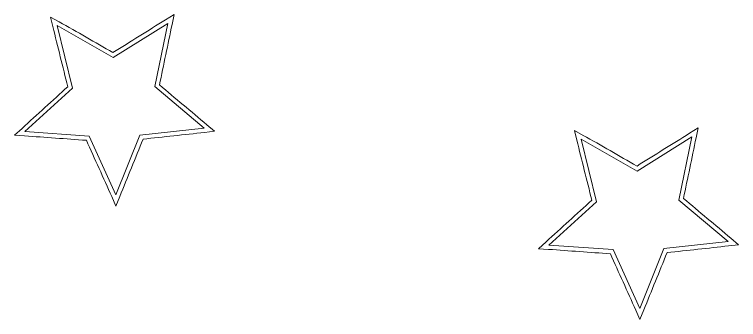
# Model space of a CAD drawing. Header units: centimetres. Extents: x -6.8 to 6.8, y -12 to 12.
# Drawn here: x 2.405 to 4.659, y -0.848 to 0.102 of the extents above; entities that cross this region are included whole.
import ezdxf

# ---------------------------------------------------------------- set-up
doc = ezdxf.new("R2010")
doc.units = ezdxf.units.CM
doc.header["$MEASUREMENT"] = 0
doc.layers.add('layer 1', color=7, linetype='Continuous')

msp = doc.modelspace()

# ---------------------------------------------------------------- linework, layer by layer
at = {"layer": 'layer 1', "color": 250, "lineweight": 9}
for points in [[(2.62845, -0.28965), (2.56441, -0.28526), (2.5004, -0.28045), (2.43636, -0.27601), (2.43636, -0.27601), (2.43636, -0.27601), (2.40474, -0.27386), (2.40474, -0.27386), (2.40474, -0.27386), (2.40474, -0.27386), (2.42819, -0.25253), (2.42819, -0.25253), (2.42819, -0.25253), (2.47572, -0.20934), (2.52319, -0.1661), (2.57071, -0.1229), (2.57071, -0.1229), (2.55532, -0.06054), (2.53932, 0.00173), (2.52425, 0.06414), (2.52425, 0.06414), (2.52425, 0.06414), (2.51701, 0.09415), (2.51701, 0.09415), (2.51701, 0.09415), (2.51701, 0.09415), (2.54396, 0.07911), (2.54396, 0.07911), (2.54396, 0.07911), (2.60001, 0.04785), (2.65555, 0.01527), (2.71138, -0.01645), (2.71138, -0.01645), (2.76591, 0.01748), (2.8203, 0.05169), (2.87489, 0.08553), (2.87489, 0.08553), (2.87489, 0.08553), (2.90161, 0.10209), (2.90161, 0.10209), (2.90161, 0.10209), (2.90161, 0.10209), (2.89523, 0.0713), (2.89523, 0.0713), (2.89523, 0.0713), (2.88222, 0.00842), (2.86915, -0.05446), (2.85614, -0.11733), (2.85614, -0.11733), (2.90526, -0.15872), (2.95454, -0.19989), (3.0036, -0.24132), (3.0036, -0.24132), (3.0036, -0.24132), (3.02738, -0.26139), (3.02738, -0.26139), (3.02738, -0.26139), (3.02738, -0.26139), (2.99648, -0.26505), (2.99648, -0.26505), (2.99648, -0.26505), (2.93275, -0.27262), (2.86876, -0.27901), (2.80494, -0.28617), (2.80494, -0.28617), (2.78104, -0.34577), (2.75658, -0.40513), (2.73257, -0.46467), (2.73257, -0.46467), (2.73257, -0.46467), (2.72058, -0.49466), (2.72058, -0.49466), (2.72058, -0.49466), (2.72058, -0.49466), (2.70769, -0.46513), (2.70769, -0.46513), (2.70769, -0.46513), (2.68152, -0.40655), (2.65459, -0.34824), (2.62845, -0.28965)], [(4.20196, -0.47635), (4.18657, -0.41399), (4.17056, -0.35173), (4.1555, -0.28932), (4.1555, -0.28932), (4.1555, -0.28932), (4.14826, -0.25932), (4.14826, -0.25932), (4.14826, -0.25932), (4.14826, -0.25932), (4.17521, -0.27435), (4.17521, -0.27435), (4.17521, -0.27435), (4.23126, -0.30559), (4.28678, -0.33816), (4.34261, -0.36988), (4.34261, -0.36988), (4.39716, -0.33595), (4.45155, -0.30177), (4.50614, -0.26792), (4.50614, -0.26792), (4.50614, -0.26792), (4.53286, -0.25136), (4.53286, -0.25136), (4.53286, -0.25136), (4.53286, -0.25136), (4.52648, -0.28214), (4.52648, -0.28214), (4.52648, -0.28214), (4.51347, -0.34503), (4.50041, -0.40791), (4.48739, -0.47079), (4.48739, -0.47079), (4.53651, -0.51216), (4.58579, -0.55333), (4.63485, -0.59476), (4.63485, -0.59476), (4.63485, -0.59476), (4.65863, -0.61484), (4.65863, -0.61484), (4.65863, -0.61484), (4.65863, -0.61484), (4.62773, -0.6185), (4.62773, -0.6185), (4.62773, -0.6185), (4.564, -0.62606), (4.50001, -0.63247), (4.43619, -0.63961), (4.43619, -0.63961), (4.41229, -0.6992), (4.38781, -0.75859), (4.36382, -0.81813), (4.36382, -0.81813), (4.36382, -0.81813), (4.35193, -0.84784), (4.35193, -0.84784), (4.35193, -0.84784), (4.35193, -0.84784), (4.33895, -0.81863), (4.33895, -0.81863), (4.33895, -0.81863), (4.31269, -0.76006), (4.28582, -0.7017), (4.2597, -0.64309), (4.2597, -0.64309), (4.19566, -0.63871), (4.13165, -0.6339), (4.06761, -0.62946), (4.06761, -0.62946), (4.06761, -0.62946), (4.03599, -0.62732), (4.03599, -0.62732), (4.03599, -0.62732), (4.03599, -0.62732), (4.05944, -0.60598), (4.05944, -0.60598), (4.05944, -0.60598), (4.10696, -0.56278), (4.15443, -0.51955), (4.20196, -0.47635)]]:
    msp.add_open_spline(points, degree=3, knots=[0, 0, 0, 0, 0.047619, 0.047619, 0.047619, 0.047619, 0.0952381, 0.0952381, 0.0952381, 0.0952381, 0.1428571, 0.1428571, 0.1428571, 0.1428571, 0.1904762, 0.1904762, 0.1904762, 0.1904762, 0.2380952, 0.2380952, 0.2380952, 0.2380952, 0.2857143, 0.2857143, 0.2857143, 0.2857143, 0.3333333, 0.3333333, 0.3333333, 0.3333333, 0.3809524, 0.3809524, 0.3809524, 0.3809524, 0.4285714, 0.4285714, 0.4285714, 0.4285714, 0.4761905, 0.4761905, 0.4761905, 0.4761905, 0.5238095, 0.5238095, 0.5238095, 0.5238095, 0.5714286, 0.5714286, 0.5714286, 0.5714286, 0.6190476, 0.6190476, 0.6190476, 0.6190476, 0.6666667, 0.6666667, 0.6666667, 0.6666667, 0.7142857, 0.7142857, 0.7142857, 0.7142857, 0.7619048, 0.7619048, 0.7619048, 0.7619048, 0.8095238, 0.8095238, 0.8095238, 0.8095238, 0.8571429, 0.8571429, 0.8571429, 0.8571429, 0.9047619, 0.9047619, 0.9047619, 0.9047619, 1, 1, 1, 1], dxfattribs=at)
at = {"layer": 'layer 1', "lineweight": 9}
for points in [[(2.7954, -0.27366), (2.7954, -0.27366), (2.72004, -0.45965), (2.72004, -0.45965), (2.72004, -0.45965), (2.72004, -0.45965), (2.63748, -0.27671), (2.63748, -0.27671), (2.63748, -0.27671), (2.63748, -0.27671), (2.43728, -0.26253), (2.43728, -0.26253), (2.43728, -0.26253), (2.43728, -0.26253), (2.58575, -0.12748), (2.58575, -0.12748), (2.58575, -0.12748), (2.58575, -0.12748), (2.53738, 0.06732), (2.53738, 0.06732), (2.53738, 0.06732), (2.53738, 0.06732), (2.7117, -0.03216), (2.7117, -0.03216), (2.7117, -0.03216), (2.7117, -0.03216), (2.88201, 0.07405), (2.88201, 0.07405), (2.88201, 0.07405), (2.88201, 0.07405), (2.84128, -0.12248), (2.84128, -0.12248), (2.84128, -0.12248), (2.84128, -0.12248), (2.99489, -0.25164), (2.99489, -0.25164), (2.99489, -0.25164), (2.99489, -0.25164), (2.7954, -0.27366), (2.7954, -0.27366)], [(4.42665, -0.62709), (4.42665, -0.62709), (4.35129, -0.81311), (4.35129, -0.81311), (4.35129, -0.81311), (4.35129, -0.81311), (4.26873, -0.63016), (4.26873, -0.63016), (4.26873, -0.63016), (4.26873, -0.63016), (4.06853, -0.61597), (4.06853, -0.61597), (4.06853, -0.61597), (4.06853, -0.61597), (4.21699, -0.48093), (4.21699, -0.48093), (4.21699, -0.48093), (4.21699, -0.48093), (4.16863, -0.28614), (4.16863, -0.28614), (4.16863, -0.28614), (4.16863, -0.28614), (4.34294, -0.38559), (4.34294, -0.38559), (4.34294, -0.38559), (4.34294, -0.38559), (4.51326, -0.2794), (4.51326, -0.2794), (4.51326, -0.2794), (4.51326, -0.2794), (4.47253, -0.47595), (4.47253, -0.47595), (4.47253, -0.47595), (4.47253, -0.47595), (4.62614, -0.60509), (4.62614, -0.60509), (4.62614, -0.60509), (4.62614, -0.60509), (4.42665, -0.62709), (4.42665, -0.62709)]]:
    msp.add_open_spline(points, degree=3, knots=[0, 0, 0, 0, 0.0909091, 0.0909091, 0.0909091, 0.0909091, 0.1818182, 0.1818182, 0.1818182, 0.1818182, 0.2727273, 0.2727273, 0.2727273, 0.2727273, 0.3636364, 0.3636364, 0.3636364, 0.3636364, 0.4545455, 0.4545455, 0.4545455, 0.4545455, 0.5454545, 0.5454545, 0.5454545, 0.5454545, 0.6363636, 0.6363636, 0.6363636, 0.6363636, 0.7272727, 0.7272727, 0.7272727, 0.7272727, 0.8181818, 0.8181818, 0.8181818, 0.8181818, 1, 1, 1, 1], dxfattribs=at)

doc.saveas('drawing.dxf')
